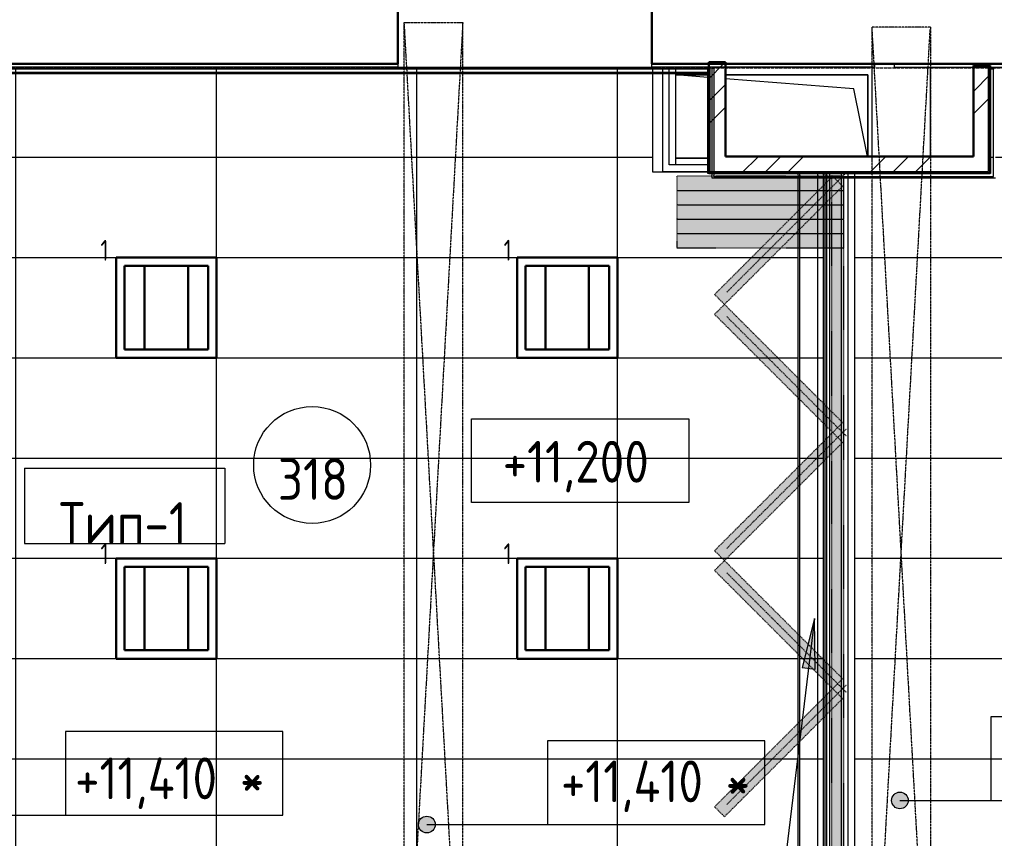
# Model space of a CAD drawing. Header units: millimetres. Extents: x -10438 to 68527, y -5058 to 44223.
# Drawn here: x 10839 to 16675, y 3682 to 8583 of the extents above; entities that cross this region are included whole.
import ezdxf

# ---------------------------------------------------------------- set-up
doc = ezdxf.new("R2010")
doc.units = ezdxf.units.MM
for name, pattern in [('ADSK_Линия сетки', [25, 20, -2.5, 0, -2.5]), ('ADSK_Штрих_ш3 п1_5', [4.5, 3, -1.5]), ('ADSK_Штрих_ш3 п3', [6, 3, -3]), ('ADSK_Штрихпунктирная 2 точки_ш15 п1_5 п1_5 п1_5', [19.5, 15, -1.5, 0, -1.5, 0, -1.5])]:
    doc.linetypes.add(name, pattern=pattern)
for name, color, linetype, lineweight in [('Аннотация', 7, 'Continuous', 20), ('Каркас', 7, 'Continuous', 18), ('Марки', 7, 'Continuous', 20), ('Марки помещений', 7, 'Continuous', 20), ('Обобщенные модели', 7, 'Continuous', 18), ('Оси', 7, 'Continuous', 9), ('Отметки', 7, 'Continuous', 9), ('Потолки', 7, 'Continuous', 9), ('Потолки штриховка', 7, 'Continuous', 9), ('Стены внутренние', 7, 'Continuous', 18), ('Стены наружные', 7, 'Continuous', 18), ('Стены несущие', 7, 'Continuous', 30), ('Стены отделка', 7, 'Continuous', 30), ('Стены штриховка', 7, 'Continuous', 9), ('Узлы', 7, 'Continuous', 18)]:
    doc.layers.add(name, color=color, linetype=linetype, lineweight=lineweight)
doc.layers.add('Линии', color=7, linetype='Continuous', lineweight=9, true_color=0x00a600)
doc.styles.add('GOST Common_1', font='GOST_Common.ttf', dxfattribs={"width": 0.9, "height": 250})
doc.styles.add('GOST Common_2', font='GOST_Common.ttf', dxfattribs={"width": 0.9, "height": 250})
doc.styles.add('GOST Common_4', font='GOST_Common.ttf', dxfattribs={"width": 0.8, "height": 350})
doc.styles.add('GOST Common_B', font='', dxfattribs={"width": 0.9, "height": 250})
doc.styles.get('GOST Common_B').set_extended_font_data('GOST Common', bold=True)
pattern_1 = [(45, (0, 0), (-381.661, 381.661), []), (45, (134.94, 0), (0, 763.322), []), (45, (-134.94, 0), (0, 763.322), [])]

# ---------------------------------------------------------------- blocks, each defined once
blk = doc.blocks.new('GM_Отверстие прямоугольное _в плите_ - Отверстие-6225700-План потолков 3-го этажа')
at = {"layer": 'Обобщенные модели'}
for p, q in [((-580, 239.4), (-580, -250)), ((-580, -250), (-580, 239.4)), ((-577.9, 239.4), (-496.7, -166.7)), ((570, 250), (379.1, 250)), ((379.1, 250), (570, 250)), ((-496.7, -166.7), (273.1, -226.2)), ((-580, -250), (273.1, -250)), ((273.1, -250), (-580, -250)), ((379.1, -234.5), (570, -249.2)), ((379.1, -250), (570, -250)), ((570, -250), (379.1, -250))]:
    blk.add_line(p, q, dxfattribs=at)
blk = doc.blocks.new('ADSK_Марка_Помещение_ОдноЗначение - Номер-159740-План потолков 3-го этажа')
at = {"layer": 'Марки помещений'}
blk.add_circle((0, 0), 3.5, dxfattribs=at)
blk = doc.blocks.new('Высотные отметки - Рамка-12095-План потолков 3-го этажа')
at = {"layer": 'Аннотация'}
for p, q in [((-6.5, 0), (-6.5, 5)), ((-6.5, 5), (6.5, 5)), ((6.5, 5), (6.5, 0)), ((6.5, 0), (-6.5, 0))]:
    blk.add_line(p, q, dxfattribs=at)
blk = doc.blocks.new('ADSK_Марка_Потолок - ADSK_Марка и Смещение от уровня-155896-План потолков 3-го этажа')
at = {"layer": 'Марки'}
for p, q in [((-6, 4.5), (-6, 0)), ((-6, 4.5), (6, 4.5)), ((6, 4.5), (6, 0)), ((-6, 0), (6, 0))]:
    blk.add_line(p, q, dxfattribs=at)

msp = doc.modelspace()

# ---------------------------------------------------------------- hatches: boundary and pattern name
at = {"layer": 'Аннотация'}
msp.add_hatch(color=256, dxfattribs=at).paths.add_polyline_path([(15598.489, 4998.182), (15522.923, 4705.181), (15601.333, 4695.607)])
at = {"layer": 'Отметки'}
h = msp.add_hatch(color=256, dxfattribs=at)
edge = h.paths.add_edge_path()
edge.add_arc((16109.047, 3910.053), 50, 0, 360)
h = msp.add_hatch(color=256, dxfattribs=at)
edge = h.paths.add_edge_path()
edge.add_arc((13277.231, 3765.706), 50, 0, 360)
at = {"layer": 'Потолки штриховка', "lineweight": 18}
h = msp.add_hatch(dxfattribs=at)
h.set_pattern_fill('FP_17', color=256, style=0, pattern_type=2)
h.set_pattern_definition([(0, (15617.3, 5358.23), (0, -600), []), (270, (15617.3, 5358.2), (-1200, -7e-14), [])])
h.paths.add_polyline_path([(15499, 2428.232), (15499, 2430.232), (15497.462, 2429.77)])
h.paths.add_polyline_path([(21892.313, 2430.232), (23857.5, 2430.232), (23857.5, 2448.232), (19329.011, 2448.232), (19329.011, 2626.656), (18284.14, 2626.656), (18284.14, 2448.232), (15838.198, 2448.232), (15838.198, 2430.232), (18292.14, 2430.232), (18292.14, 2616.656), (18294.14, 2616.656), (18294.14, 2618.656), (19319.011, 2618.656), (19319.011, 2616.656), (19321.011, 2616.656), (19321.011, 2430.232), (21542.313, 2430.232)])
h.paths.add_polyline_path([(23885.5, 2430.232), (23885.5, 2448.232), (23867.5, 2448.232), (23867.5, 2430.232), (23884.293, 2430.232)])
h.paths.add_polyline_path([(7589.506, 2610.232), (7587.542, 2608.232), (7589.512, 2608.232)])
h.paths.add_polyline_path([(13671.007, 2430.232), (15484, 2430.232), (15483.167, 2433.232), (13679.007, 2433.232), (13679.007, 2618.232), (12639.01, 2618.232), (12639.01, 2448.232), (8034.013, 2448.232), (8034.013, 2633.232), (7607.438, 2633.232), (7591.774, 7900.641), (7573.78, 7900.642), (7589.512, 2610.232), (8024.013, 2610.232), (8024.013, 2608.232), (8026.013, 2608.232), (8026.013, 2430.232), (12647.01, 2430.232), (12647.01, 2608.232), (12649.01, 2608.232), (12649.01, 2610.232), (13669.007, 2610.232), (13669.007, 2608.232), (13671.007, 2608.232), (13671.007, 2433.232)])
h.paths.add_polyline_path([(15497, 2430.232), (15497, 2433.232), (15494, 2432.252), (15494, 2430.232)])
h.paths.add_polyline_path([(15479.007, 2443.232), (15484, 2443.232), (15484, 2728.232), (15494, 2728.232), (15494, 2443.232), (15497, 2443.232), (15497, 7633.238), (14984.198, 7633.238), (14984.198, 7661.238), (14960.198, 7661.238), (14960.198, 7663.238), (14958.198, 7663.241), (14958.198, 7672.642), (14627.313, 7672.642), (14627.313, 8258.238), (8833.198, 8258.238), (8833.198, 8268.238), (14627.313, 8268.238), (14627.313, 8286.238), (8222, 8286.238), (8222, 7900.642), (7601.78, 7900.642), (7601.863, 7882.642), (8210, 7882.642), (8210, 7872.642), (7601.863, 7872.642), (7617.438, 2643.232), (8044.013, 2643.232), (8044.013, 2458.232), (12629.01, 2458.232), (12629.01, 2628.232), (13689.007, 2628.232), (13689.007, 2443.232), (15372.612, 2443.232)])
h.paths.add_polyline_path([(23867.5, 2458.232), (23885.5, 2458.232), (23885.5, 8286.238), (16680, 8286.238), (16680, 8268.238), (23867.5, 8268.238), (23867.5, 2566.403)])
h.paths.add_polyline_path([(22800.192, 2458.232), (23857.5, 2458.232), (23857.5, 8258.238), (16680, 8258.238), (16680, 7633.238), (15838.198, 7633.238), (15838.198, 2458.232), (18274.14, 2458.232), (18274.14, 2636.656), (19339.011, 2636.656), (19339.011, 2458.232), (22438.824, 2458.232)])
h.paths.add_polyline_path([(15509, 2648.232), (15649, 2648.232), (15649, 7633.238), (15509, 7633.238), (15509, 3138.235)])
h.paths.add_polyline_path([(15497, 7643.238), (15497, 7661.238), (14994.198, 7661.238), (14994.198, 7643.238), (15226.028, 7643.238)])
h.paths.add_polyline_path([(16645.457, 7643.238), (16670, 7643.238), (16670, 8286.238), (16652, 8286.238), (16652, 7663.238), (16650, 7663.238), (16650, 7661.238), (15838.198, 7661.238), (15838.198, 7643.238), (16640, 7643.238)])
h.paths.add_polyline_path([(15649, 7643.238), (15649, 7661.238), (15509, 7661.238), (15509, 7643.238), (15572.848, 7643.238)])
h.paths.add_polyline_path([(7571.78, 7900.642), (7573.78, 7900.642), (7571.774, 7902.642)])
h.paths.add_polyline_path([(8235, 8065.642), (8225, 8065.642), (8225, 8263.238), (8235, 8263.238), (8235, 8203.211)])
h.paths.add_polyline_path([(16652, 8286.238), (16650, 8288.238), (16650, 8286.238)])
h.paths.add_polyline_path([(8216, 8286.238), (8216, 8298.238), (8210, 8297.642), (8210, 8286.238)])
at = {"layer": 'Стены внутренние', "lineweight": 9}
h = msp.add_hatch(dxfattribs=at)
h.set_pattern_fill('FP_1', color=256, style=0, pattern_type=2)
h.set_pattern_definition(pattern_1)
h.paths.add_polyline_path([(15064.198, 7763.238), (15064.198, 8318.238), (15050.648, 8318.238), (15021.831, 8298.238), (14964.198, 8298.238), (14964.198, 8286.238), (14970.198, 8286.238), (14970.198, 8271.802), (14964.198, 8268.238), (14964.198, 7763.238)])
h.paths.add_polyline_path([(14984.198, 8280.119), (14984.198, 8292.238), (14994.198, 8292.238), (14994.198, 8286.059)])
h = msp.add_hatch(dxfattribs=at)
h.set_pattern_fill('FP_1', color=256, style=0, pattern_type=2)
h.set_pattern_definition(pattern_1)
h.paths.add_polyline_path([(16550, 7763.238), (16650, 7763.238), (16650, 8308.238), (16550, 8308.238), (16550, 8203.211)])
h = msp.add_hatch(dxfattribs=at)
h.set_pattern_fill('FP_1', color=256, style=0, pattern_type=2)
h.set_pattern_definition(pattern_1)
h.paths.add_polyline_path([(16648.547, 7663.238), (16650, 7663.238), (16650, 7763.238), (14964.198, 7763.238), (14964.198, 7667.238), (14970.198, 7673.238), (14973.602, 7672.642), (14964.198, 7663.238), (16295.582, 7663.238)])
at = {"layer": 'Узлы', "true_color": 0xffffff, "transparency": 33554432}
for points in [[(15758.198, 2648.232), (15774, 2648.232), (15774, 7648.232), (15698.353, 7648.232), (15698.353, 2648.232)], [(14774, 7560.844), (15622.478, 7560.844), (15698.353, 7637.44), (15698.353, 7644.844), (14774, 7644.844)], [(15058.768, 6878.34), (15698.353, 7517.925), (15698.353, 7636.719), (14999.371, 6937.737)], [(15698.353, 6119.961), (15698.353, 6238.755), (15058.768, 6878.34), (14999.371, 6818.943), (15689, 6129.314)], [(15058.768, 5345.332), (15698.353, 5984.917), (15698.353, 6103.711), (14999.371, 5404.729)], [(15698.353, 4586.953), (15698.353, 4705.747), (15058.768, 5345.332), (14999.371, 5285.935), (15689, 4596.307)], [(15058.768, 3812.325), (15698.353, 4451.91), (15698.353, 4570.704), (14999.371, 3871.722)]]:
    msp.add_hatch(color=7, dxfattribs=at).paths.add_polyline_path(points)
h = msp.add_hatch(color=7, dxfattribs=at)
h.paths.add_polyline_path([(14774, 7474.844), (15536.478, 7474.844), (15620.478, 7558.844), (14774, 7558.844)])
h.paths.add_polyline_path([(15689, 7474.844), (15698.353, 7474.844), (15698.353, 7517.925), (15655.272, 7474.844)])
h = msp.add_hatch(color=7, dxfattribs=at)
h.paths.add_polyline_path([(15649, 7388.844), (15698.353, 7388.844), (15698.353, 7472.844), (15653.272, 7472.844), (15569.272, 7388.844), (15572.848, 7388.844)])
h.paths.add_polyline_path([(14774, 7388.844), (15450.478, 7388.844), (15534.478, 7472.844), (14774, 7472.844)])
h = msp.add_hatch(color=7, dxfattribs=at)
h.paths.add_polyline_path([(15572.848, 7302.844), (15698.353, 7302.844), (15698.353, 7386.844), (15567.272, 7386.844), (15483.272, 7302.844), (15509, 7302.844)])
h.paths.add_polyline_path([(14774, 7302.844), (15364.478, 7302.844), (15448.478, 7386.844), (14774, 7386.844), (14774, 7335.29)])
h = msp.add_hatch(color=7, dxfattribs=at)
h.paths.add_polyline_path([(15572.848, 7216.844), (15698.353, 7216.844), (15698.353, 7300.844), (15481.272, 7300.844), (15397.272, 7216.844), (15509, 7216.844)])
h.paths.add_polyline_path([(14850.113, 7216.844), (15278.478, 7216.844), (15362.478, 7300.844), (14774, 7300.844), (14774, 7216.844)])

# ---------------------------------------------------------------- linework, layer by layer
at = {"layer": 'Аннотация'}
for p, q in [((15598.489, 4998.182), (15068.109, 654.517)), ((15598.489, 4998.182), (15522.923, 4705.181)), ((15601.333, 4695.607), (15598.489, 4998.182)), ((15522.923, 4705.181), (15601.333, 4695.607))]:
    msp.add_line(p, q, dxfattribs=at)
at = {"layer": 'Каркас', "color": 8, "linetype": 'ADSK_Штрих_ш3 п1_5', "lineweight": 9, "true_color": 0x808080}
for p, q in [((15942.313, 7763.238), (15942.313, 8298.238)), ((16292.313, 7763.238), (16292.313, 8298.238))]:
    msp.add_line(p, q, dxfattribs=at)
at = {"layer": 'Линии', "color": 7, "linetype": 'ADSK_Штрихпунктирная 2 точки_ш15 п1_5 п1_5 п1_5'}
for p, q in [((13491.124, 2274.873), (13142.313, 8565.209)), ((13142.313, 8565.209), (13492.313, 8565.209)), ((13492.313, 8565.209), (13142.313, 2253.428)), ((13142.313, 2253.428), (13142.313, 8565.209)), ((13492.313, 2253.428), (13492.313, 8565.209)), ((16292.313, 8537.642), (15942.313, 8537.642)), ((15942.313, 2253.428), (15942.313, 8537.642)), ((16290.017, 2267.275), (15942.313, 8537.642)), ((15942.313, 2253.428), (16290.017, 8523.795)), ((16292.313, 8537.642), (16292.313, 2253.428))]:
    msp.add_line(p, q, dxfattribs=at)
at = {"layer": 'Линии', "color": 7, "linetype": 'ADSK_Штрих_ш3 п3', "lineweight": 18}
for p, q in [((15071.878, 6950.847), (15789.592, 7668.56)), ((15071.878, 6805.833), (15789.592, 6088.12)), ((15071.878, 5417.839), (15789.592, 6135.552)), ((15071.878, 5272.825), (15789.592, 4555.112)), ((15071.878, 3884.832), (15789.592, 4602.545))]:
    msp.add_line(p, q, dxfattribs=at)
at = {"layer": 'Линии', "color": 7, "linetype": 'ADSK_Штрих_ш3 п3'}
for p, q in [((15774, 7648.232), (15698.353, 7648.232)), ((15698.353, 7648.232), (15698.353, 2648.232)), ((15774, 2648.232), (15774, 7648.232)), ((15774, 7644.844), (14774, 7644.844)), ((14774, 7644.844), (14774, 7560.844)), ((15706.478, 7644.844), (14999.371, 6937.737)), ((15765.875, 7585.447), (15706.478, 7644.844)), ((15774, 7560.844), (15774, 7644.844)), ((14774, 7560.844), (15774, 7560.844)), ((15774, 7558.844), (14774, 7558.844)), ((14774, 7558.844), (14774, 7474.844)), ((15058.768, 6878.34), (15765.875, 7585.447)), ((15774, 7474.844), (15774, 7558.844)), ((14774, 7474.844), (15774, 7474.844)), ((15774, 7472.844), (14774, 7472.844)), ((14774, 7472.844), (14774, 7388.844)), ((15774, 7388.844), (15774, 7472.844)), ((14774, 7388.844), (15774, 7388.844)), ((15774, 7386.844), (14774, 7386.844)), ((14774, 7386.844), (14774, 7302.844)), ((15774, 7302.844), (15774, 7386.844)), ((14774, 7302.844), (15774, 7302.844)), ((15774, 7300.844), (14774, 7300.844)), ((14774, 7300.844), (14774, 7216.844)), ((15774, 7216.844), (15774, 7300.844)), ((14774, 7216.844), (15774, 7216.844)), ((14999.371, 6937.737), (15058.768, 6878.34)), ((15058.768, 6878.34), (14999.371, 6818.943)), ((15765.875, 6171.233), (15058.768, 6878.34)), ((14999.371, 6818.943), (15706.478, 6111.836)), ((15706.478, 6111.836), (15765.875, 6171.233)), ((15706.478, 6111.836), (14999.371, 5404.729)), ((15765.875, 6052.439), (15706.478, 6111.836)), ((15058.768, 5345.332), (15765.875, 6052.439)), ((14999.371, 5404.729), (15058.768, 5345.332)), ((15058.768, 5345.332), (14999.371, 5285.935)), ((15765.875, 4638.225), (15058.768, 5345.332)), ((14999.371, 5285.935), (15706.478, 4578.828)), ((15706.478, 4578.828), (15765.875, 4638.225)), ((15706.478, 4578.828), (14999.371, 3871.722)), ((15765.875, 4519.432), (15706.478, 4578.828)), ((15058.768, 3812.325), (15765.875, 4519.432)), ((14999.371, 3871.722), (15058.768, 3812.325))]:
    msp.add_line(p, q, dxfattribs=at)
at = {"layer": 'Линии', "color": 5, "lineweight": 30, "true_color": 0x0000ff}
for p, q in [((11417.603, 7158.235), (12017.603, 7158.235)), ((11417.603, 6558.235), (11417.603, 7158.235)), ((12017.603, 7158.235), (12017.603, 6558.235)), ((11967.603, 7108.235), (11467.603, 7108.235)), ((11467.603, 7108.235), (11467.603, 6608.235)), ((11587.603, 7108.235), (11587.603, 6608.235)), ((11847.603, 7108.235), (11847.603, 6608.235)), ((11967.603, 6608.235), (11967.603, 7108.235)), ((11467.603, 6608.235), (11967.603, 6608.235)), ((12017.603, 6558.235), (11417.603, 6558.235)), ((11417.603, 5358.235), (12017.603, 5358.235)), ((11417.603, 4758.235), (11417.603, 5358.235)), ((12017.603, 5358.235), (12017.603, 4758.235)), ((13817.603, 5358.235), (14417.603, 5358.235)), ((13817.603, 4758.235), (13817.603, 5358.235)), ((14417.603, 5358.235), (14417.603, 4758.235)), ((11967.603, 5308.235), (11467.603, 5308.235)), ((11467.603, 5308.235), (11467.603, 4808.235)), ((11587.603, 5308.235), (11587.603, 4808.235)), ((11847.603, 5308.235), (11847.603, 4808.235)), ((11967.603, 4808.235), (11967.603, 5308.235)), ((14367.603, 5308.235), (13867.603, 5308.235)), ((13867.603, 5308.235), (13867.603, 4808.235)), ((13987.603, 5308.235), (13987.603, 4808.235)), ((14247.603, 5308.235), (14247.603, 4808.235)), ((14367.603, 4808.235), (14367.603, 5308.235)), ((11467.603, 4808.235), (11967.603, 4808.235)), ((13867.603, 4808.235), (14367.603, 4808.235)), ((12017.603, 4758.235), (11417.603, 4758.235)), ((14417.603, 4758.235), (13817.603, 4758.235))]:
    msp.add_line(p, q, dxfattribs=at)
at = {"layer": 'Линии', "color": 1, "lineweight": 30, "true_color": 0xff0000}
for p, q in [((13817.603, 7158.235), (14417.603, 7158.235)), ((13817.603, 6558.235), (13817.603, 7158.235)), ((14417.603, 7158.235), (14417.603, 6558.235)), ((14367.603, 7108.235), (13867.603, 7108.235)), ((13867.603, 7108.235), (13867.603, 6608.235)), ((13987.603, 7108.235), (13987.603, 6608.235)), ((14247.603, 7108.235), (14247.603, 6608.235)), ((14367.603, 6608.235), (14367.603, 7108.235)), ((13867.603, 6608.235), (14367.603, 6608.235)), ((14417.603, 6558.235), (13817.603, 6558.235))]:
    msp.add_line(p, q, dxfattribs=at)
at = {"layer": 'Оси', "linetype": 'ADSK_Линия сетки'}
msp.add_line((-9638.275, 8295), (56004.853, 8295), dxfattribs=at)
at = {"layer": 'Отметки', "lineweight": 20}
for p, q in [((16109.047, 3910.053), (16592.239, 3910.053)), ((16592.239, 3910.053), (17303.455, 3910.053)), ((10629.359, 3822.074), (11049.774, 3822.074)), ((11049.774, 3822.074), (11764.48, 3822.074)), ((13277.231, 3765.706), (13788.736, 3765.706)), ((13788.736, 3765.706), (14650.336, 3765.706))]:
    msp.add_line(p, q, dxfattribs=at)
at = {"layer": 'Отметки'}
for centre in [(16109.047, 3910.053), (13277.231, 3765.706)]:
    msp.add_circle(centre, 50, dxfattribs=at)
at = {"layer": 'Потолки'}
for p, q in [((14627.313, 8286.321), (14627.313, 8268.238)), ((14627.313, 8258.238), (14627.313, 7672.642)), ((14627.313, 7672.642), (14958.317, 7672.642)), ((15838.198, 7643.238), (15838.198, 7661.238)), ((15838.198, 2458.232), (15838.198, 7633.238))]:
    msp.add_line(p, q, dxfattribs=at)
at = {"layer": 'Стены внутренние'}
for p, q in [((14687.313, 8286.238), (14687.313, 8268.238)), ((14687.313, 8258.238), (14687.313, 7673.238)), ((14727.313, 8268.238), (14727.313, 8286.238)), ((14727.313, 7713.238), (14727.313, 8258.238)), ((14767.313, 8268.238), (14767.313, 8286.238)), ((14767.313, 7713.238), (14767.313, 8258.238)), ((14958.328, 7713.238), (14727.313, 7713.238)), ((14687.313, 7673.238), (14958.198, 7673.238)), ((15649, 7661.238), (15649, 7643.238)), ((15689, 7643.238), (15689, 7661.238)), ((15758.198, 7661.238), (15758.198, 7643.238)), ((15798.198, 7643.238), (15798.198, 7661.238)), ((15649, 7633.238), (15649, 2648.232)), ((15689, 2458.01), (15689, 7633.238)), ((15758.198, 7633.238), (15758.198, 2458.232)), ((15798.198, 2458.232), (15798.198, 7633.238))]:
    msp.add_line(p, q, dxfattribs=at)
at = {"layer": 'Стены наружные'}
for p, q in [((15497, 7661.238), (15497, 7643.238)), ((15509, 7643.238), (15509, 7661.238)), ((15659, 7661.238), (15659, 7643.238)), ((15671, 7643.238), (15671, 7661.238)), ((15497, 7633.238), (15497, 2648.232)), ((15509, 2648.232), (15509, 7633.238)), ((15659, 7633.238), (15659, 2648.232)), ((15671, 2648.232), (15671, 7633.238))]:
    msp.add_line(p, q, dxfattribs=at)
at = {"layer": 'Стены несущие'}
for p, q in [((13103, 8758.238), (13103, 8318.238)), ((14623, 8318.238), (14623, 8758.238)), ((7542.115, 8318.238), (13103, 8318.238)), ((14623, 8318.238), (16764, 8318.238)), ((14964.198, 7663.238), (14964.198, 8327.642)), ((14964.198, 8327.642), (15064.198, 8327.642)), ((15064.198, 8327.642), (15064.198, 7763.238)), ((16550, 7763.238), (16550, 8308.238)), ((16550, 8308.238), (16650, 8308.238)), ((16650, 8308.238), (16650, 7663.238)), ((15064.198, 7763.238), (16550, 7763.238)), ((16650, 7663.238), (14964.198, 7663.238))]:
    msp.add_line(p, q, dxfattribs=at)
at = {"layer": 'Стены отделка', "lineweight": 9}
for p, q in [((13103, 8318.238), (13103, 8298.238)), ((13103, 8298.238), (14623, 8298.238)), ((14623, 8298.238), (14623, 8318.238)), ((15957.29, 8298.238), (14970.198, 8298.238)), ((14970.198, 8298.238), (14970.198, 7673.238)), ((14984.198, 7633.238), (14984.198, 8292.238)), ((14984.198, 8292.238), (14994.198, 8292.238)), ((14994.198, 8292.238), (14994.198, 7643.238)), ((15957.29, 8318.238), (15957.29, 8298.238)), ((16077.29, 8298.238), (16077.29, 8318.238)), ((16077.29, 8298.238), (24000, 8298.238)), ((16640, 7673.238), (16640, 8298.238)), ((14958.198, 8286.238), (8216, 8286.238)), ((8833.198, 8268.238), (14964.198, 8268.238)), ((14964.198, 8258.238), (8833.198, 8258.238)), ((14958.198, 7663.238), (14958.198, 8286.238)), ((16670, 8286.238), (16652, 8286.238)), ((16652, 8286.238), (16652, 7663.238)), ((16670, 7643.238), (16670, 8286.238)), ((16650, 7661.238), (14960.198, 7661.238)), ((14970.198, 7673.238), (16640, 7673.238)), ((16680, 7633.238), (14984.198, 7633.238)), ((14994.198, 7643.238), (16670, 7643.238))]:
    msp.add_line(p, q, dxfattribs=at)
at = {"layer": 'Стены штриховка'}
for p, q in [((13103, 8298.238), (8216, 8298.238)), ((14960.198, 8288.238), (8216, 8288.238)), ((14970.198, 8298.238), (14623, 8298.238)), ((14960.198, 7661.238), (14960.198, 8288.238)), ((16670, 8288.238), (16650, 8288.238)), ((16670, 8298.238), (16670, 8286.238)), ((16652, 7663.238), (14958.198, 7663.238)), ((14958.198, 7661.238), (14958.198, 7663.238)), ((14960.198, 7661.238), (14958.198, 7661.238)), ((16650, 7663.238), (16650, 7661.238)), ((16652, 7661.238), (16650, 7661.238)), ((16652, 7663.238), (16652, 7661.238))]:
    msp.add_line(p, q, dxfattribs=at)

# ---------------------------------------------------------------- block references
at = {"layer": 'Марки', "xscale": 99.99999999999993, "yscale": 99.99999999999993, "zscale": 99.99999999999993}
msp.add_blockref('ADSK_Марка_Потолок - ADSK_Марка и Смещение от уровня-155896-План потолков 3-го этажа', (11468.941, 5447.793), dxfattribs=at)
at = {"layer": 'Марки помещений', "xscale": 99.99999999999993, "yscale": 99.99999999999993, "zscale": 99.99999999999993}
msp.add_blockref('ADSK_Марка_Помещение_ОдноЗначение - Номер-159740-План потолков 3-го этажа', (12590.671, 5917.147), dxfattribs=at)
at = {"layer": 'Обобщенные модели', "rotation": 180}
msp.add_blockref('GM_Отверстие прямоугольное _в плите_ - Отверстие-6225700-План потолков 3-го этажа', (15337.313, 8002.642), dxfattribs=at)
at = {"layer": 'Отметки', "lineweight": 20, "xscale": 99.99999999999993, "yscale": 99.99999999999993, "zscale": 99.99999999999993}
msp.add_blockref('Высотные отметки - Рамка-12095-План потолков 3-го этажа', (14195.013, 5693.786), dxfattribs=at)
at = {"layer": 'Отметки', "lineweight": 20, "extrusion": (0, 0, -1), "xscale": 99.99999999999993, "yscale": 99.99999999999993, "zscale": 99.99999999999993}
for p in [(-17303.455, 3910.053), (-11764.48, 3822.074), (-14650.336, 3765.706)]:
    msp.add_blockref('Высотные отметки - Рамка-12095-План потолков 3-го этажа', p, dxfattribs=at)

# ---------------------------------------------------------------- texts
at = {"layer": 'Аннотация', "lineweight": 9, "char_height": 125, "width": 175.5, "attachment_point": 5, "line_spacing_factor": 1.022766, "style": 'GOST Common_4'}
for insert in [(11347.59, 7202.568), (13760.498, 7202.568), (11347.59, 5386.435), (13760.498, 5386.435)]:
    msp.add_mtext('\\pt180,360,540,720,900,1080,1260,1440,1620,1800,1980,2160,2340,2520,2700,2880,3060,3240,3420,3600,3780,3960,4140,4320,4500,4680,4860,5040,5220,5400,5580,5760;1 ', dxfattribs=dict(at, insert=insert))
at = {"layer": 'Марки', "lineweight": 9, "insert": (11458.31, 5569.949), "char_height": 250, "width": 792, "attachment_point": 5, "line_spacing_factor": 1.022766, "style": 'GOST Common_B'}
msp.add_mtext('\\pt1143,2286,3429,4572,5715,6858,8001,9144,10287,11430,12573,13716,14859,16002,17145,18288,19431,20574,21717,22860,24003,25146,26289,27432,28575,29718,30861,32004,33147,34290,35433,36576;Тип-1', dxfattribs=at)
at = {"layer": 'Марки помещений', "lineweight": 9, "insert": (12595.614, 5833.565), "char_height": 250, "width": 441, "attachment_point": 5, "line_spacing_factor": 1.022766, "style": 'GOST Common_1'}
msp.add_mtext('\\pt450,900,1350,1800,2250,2700,3150,3600,4050,4500,4950,5400,5850,6300,6750,7200,7650,8100,8550,9000,9450,9900,10350,10800,11250,11700,12150,12600,13050,13500,13950,14400;318', dxfattribs=at)
at = {"layer": 'Отметки', "lineweight": 20, "char_height": 250, "attachment_point": 1, "line_spacing_factor": 1.022761, "style": 'GOST Common_2'}
for s, insert, width in [('+11,200', (13731.138, 6061.985), 1113.30067), ('+11,410 *', (11171.805, 4166.886), 1366.73497), ('+11,410 *', (14079.811, 4148.842), 1366.73497)]:
    msp.add_mtext(s, dxfattribs=dict(at, insert=insert, width=width))

doc.saveas('drawing.dxf')
